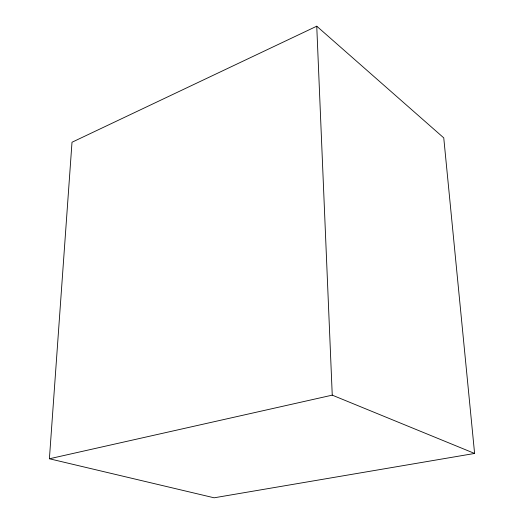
<?xml version="1.0" encoding="UTF-8"?>
<svg xmlns="http://www.w3.org/2000/svg" width="524" height="524" viewBox="0 0 524 524"><rect width="100%" height="100%" fill="white"/><g stroke="black" fill="none" stroke-linecap="round" stroke-linejoin="round"><path stroke-width="0.79" d="M49.4 458.769L72.004 142.246L316.745 26.2L443.756 137.871L474.6 453.45L214.133 497.8L49.4 458.769L332.249 395.142L474.6 453.45M316.745 26.2L332.249 395.142"/></g></svg>
